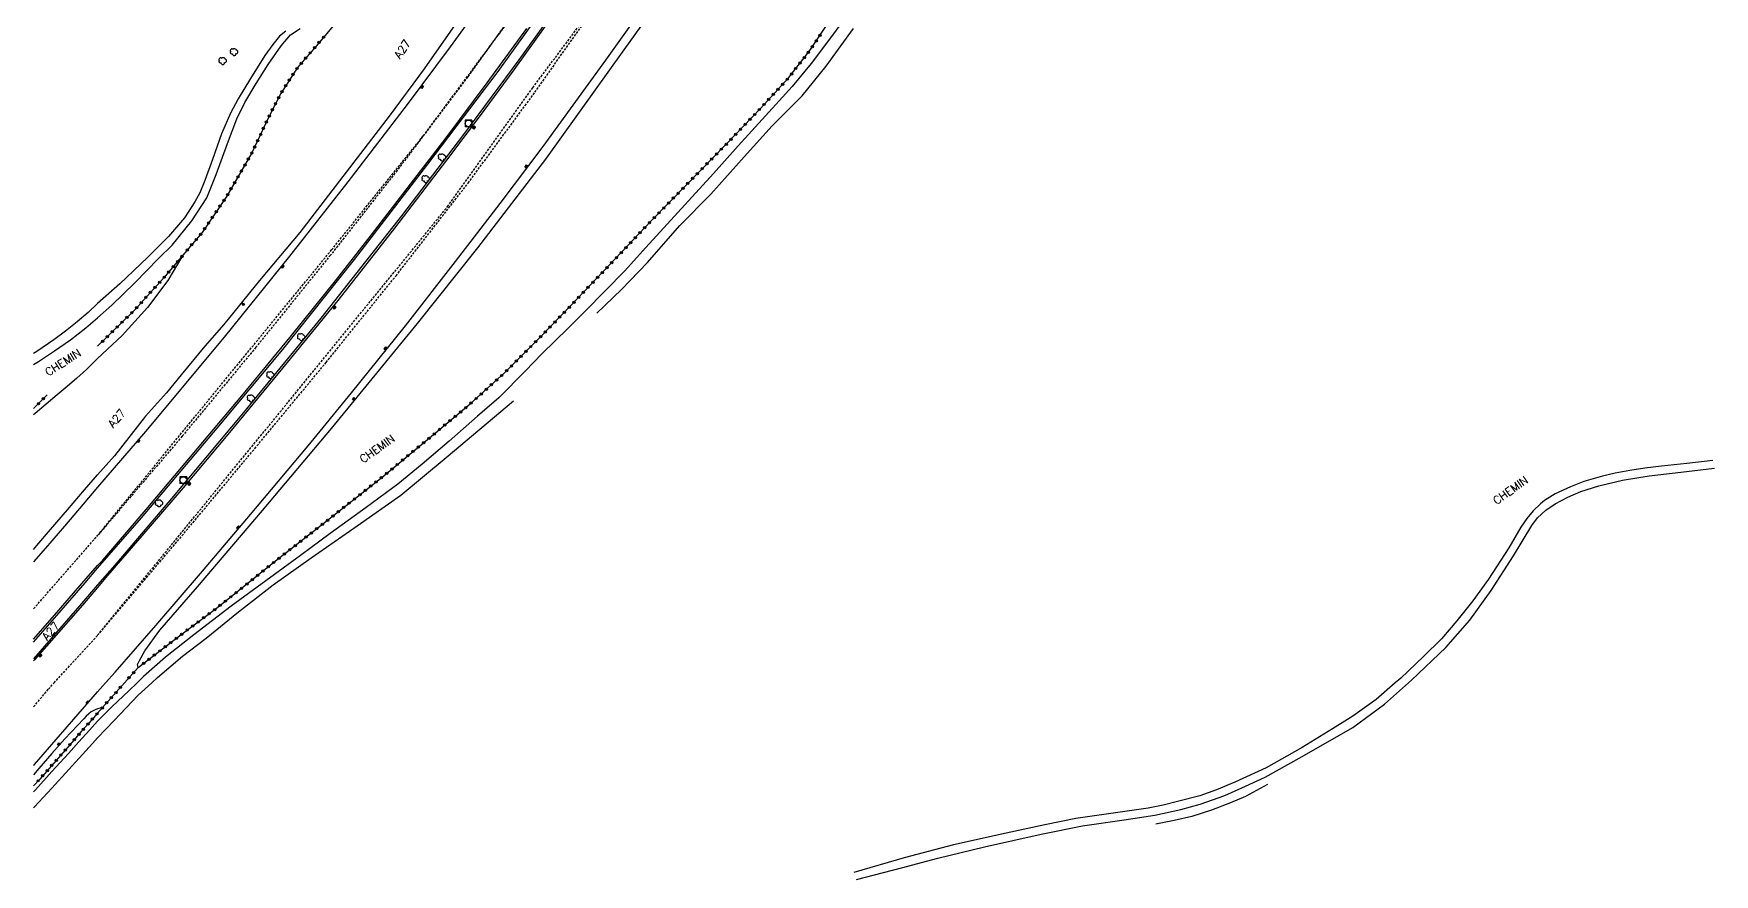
# Model space of a CAD drawing. Header units: millimetres. Extents: x 266000 to 267000, y 124222 to 125000.
# Drawn here: x 266000 to 266367.5, y 124629.1 to 124813 of the extents above; entities that cross this region are included whole.
import ezdxf
from ezdxf.enums import TextEntityAlignment as Align

# ---------------------------------------------------------------- set-up
doc = ezdxf.new("R2010")
doc.units = ezdxf.units.MM
doc.linetypes.add('DASHED', pattern=[0.75, 0.5, -0.25])
doc.layers.get('0').update_dxf_attribs({"linetype": 'CONTINUOUS'})
for name, color, linetype in [('W0001', 6, 'DASHED'), ('W0008', 7, 'CONTINUOUS'), ('W0010', 4, 'CONTINUOUS'), ('W0071', 7, 'CONTINUOUS'), ('W0211', 2, 'CONTINUOUS'), ('W0214', 2, 'CONTINUOUS'), ('W0300', 7, 'CONTINUOUS'), ('W0322', 7, 'CONTINUOUS'), ('W0323', 7, 'CONTINUOUS'), ('W0401', 7, 'CONTINUOUS'), ('W0420', 7, 'CONTINUOUS'), ('W0850', 7, 'CONTINUOUS'), ('W0989', 7, 'CONTINUOUS'), ('W0990', 7, 'CONTINUOUS')]:
    doc.layers.add(name, color=color, linetype=linetype)
doc.styles.get("Standard").update_dxf_attribs({"font": 'romans.shx', "width": 0.85})

# ---------------------------------------------------------------- blocks, each defined once
blk = doc.blocks.new('T850')
for p, q in [((-0.25, -0.15), (0, 0.32)), ((0, 0.32), (0.25, -0.15)), ((-0.25, -0.15), (0.25, -0.15))]:
    blk.add_line(p, q)
for major_axis in [(-0.106, 0.106), (-0.0354, 0.0354), (-0.0236, 0.0236)]:
    blk.add_ellipse((0, 0), major_axis=major_axis, ratio=1, start_param=3.926991, end_param=10.210176)
blk = doc.blocks.new('T401')
for p, q in [((-0.3, 0.3), (0, 0.3)), ((-0.3, -0.25), (-0.3, 0.3)), ((-0.3, 0.15), (0, 0.15)), ((-0.3, 0), (0, 0)), ((0, 0.3), (0, -0.25)), ((-0.3, -0.15), (0, -0.15)), ((-0.3, -0.25), (-0.3, -0.3)), ((-0.3, -0.3), (0, -0.3)), ((0, -0.3), (0, -0.25))]:
    blk.add_line(p, q)
blk = doc.blocks.new('T420')
for p, q in [((0.75, 0.75), (-0.75, 0.75)), ((-0.75, 0.75), (-0.75, -0.75)), ((0.75, 0.75), (0.75, -0.75)), ((0.75, -0.75), (-0.75, -0.75))]:
    blk.add_line(p, q)
blk.add_ellipse((0, 0), major_axis=(-0.53, 0.53), ratio=1, start_param=3.926991, end_param=10.210176)
blk = doc.blocks.new('T300')
for p, q in [((-0.8, 0.51), (-0.86, 0.34)), ((-0.86, 0.34), (-0.86, 0.17)), ((-0.86, 0.17), (-0.74, 0.06)), ((-0.69, 0.63), (-0.8, 0.51)), ((-0.8, -0.06), (-0.74, 0.06)), ((-0.74, 0.06), (-0.69, 0.11)), ((-0.57, 0.69), (-0.69, 0.63)), ((-0.46, 0.69), (-0.57, 0.69)), ((-0.29, 0.63), (-0.46, 0.69)), ((-0.29, 0.63), (-0.17, 0.74)), ((-0.23, 0.57), (-0.29, 0.63)), ((-0.17, 0.74), (-0.06, 0.8)), ((-0.06, 0.8), (0.06, 0.8)), ((0.06, 0.8), (0.23, 0.74)), ((0.23, 0.74), (0.34, 0.63)), ((0.34, 0.63), (0.4, 0.51)), ((0.46, 0.46), (0.34, 0.46)), ((0.4, 0.51), (0.4, 0.46)), ((0.57, 0.4), (0.46, 0.46)), ((0.57, 0.4), (0.69, 0.29)), ((0.69, 0.29), (0.74, 0.17)), ((0.74, 0.06), (0.69, -0.17)), ((0.74, 0.17), (0.74, 0.06)), ((-0.8, -0.17), (-0.8, -0.06)), ((-0.8, -0.23), (-0.8, -0.17)), ((-0.74, -0.34), (-0.8, -0.23)), ((-0.69, -0.4), (-0.74, -0.34)), ((-0.51, -0.46), (-0.69, -0.4)), ((-0.4, -0.46), (-0.51, -0.46)), ((-0.4, -0.46), (-0.34, -0.46)), ((-0.34, -0.46), (-0.34, -0.4)), ((-0.34, -0.51), (-0.34, -0.46)), ((-0.29, -0.63), (-0.34, -0.51)), ((-0.17, -0.74), (-0.29, -0.63)), ((-0.06, -0.8), (-0.17, -0.74)), ((0.06, -0.8), (-0.06, -0.8)), ((0.17, -0.74), (0.06, -0.8)), ((0.23, -0.69), (0.17, -0.74)), ((0.29, -0.46), (0.23, -0.46)), ((0.29, -0.63), (0.23, -0.69)), ((0.46, -0.4), (0.29, -0.46)), ((0.34, -0.51), (0.29, -0.63)), ((0.34, -0.51), (0.34, -0.46)), ((0.57, -0.34), (0.46, -0.4)), ((0.63, -0.29), (0.57, -0.34)), ((0.69, -0.17), (0.63, -0.29))]:
    blk.add_line(p, q)
blk = doc.blocks.new('t323o')
at = {"color": 0, "linetype": 'Continuous'}
for radius in [0.25, 0.15]:
    blk.add_circle((0, 0), radius, dxfattribs=at)
blk = doc.blocks.new('t322o')
at = {"color": 0, "linetype": 'Continuous'}
for radius in [0.25, 0.15]:
    blk.add_circle((0, 0), radius, dxfattribs=at)

msp = doc.modelspace()

# ---------------------------------------------------------------- linework, layer by layer
at = {"layer": 'W0001'}
for points in [[(266014, 124681.4), (266032.43, 124703.15), (266048.36, 124722.24), (266063.97, 124741.09), (266079.24, 124760.01), (266095, 124780.28), (266109.61, 124800.15), (266123.96, 124820.51), (266138.06, 124840.29), (266152.08, 124861.4), (266165.19, 124881.7), (266178.79, 124902.95), (266191.66, 124924.62), (266203.62, 124945.67), (266216, 124967.64), (266227.72, 124989.8), (266233.01, 125000)], [(266217.6, 125000), (266213.39, 124992.11), (266201.36, 124970.04), (266189.15, 124948.37), (266176.96, 124927.19), (266164.77, 124906.7), (266151.31, 124885.72), (266137.48, 124864.5), (266123.58, 124843.77), (266109.2, 124823.45), (266094.91, 124803.51), (266079.48, 124783.04), (266064.9, 124764.52), (266048.61, 124744.38), (266032.48, 124724.93), (266014, 124703.22)], [(266014, 124703.22), (266065.15, 124765.69), (266085.21, 124790.61), (266104.54, 124816.62), (266114.18, 124830.08)], [(266014, 124681.4), (266055.26, 124731.91), (266090.53, 124775.15), (266109.14, 124801.15), (266127.79, 124826.03)], [(266000, 124687.2), (266014, 124703.22)], [(266004.48, 124671), (266014, 124681.4)], [(266000, 124665.75), (266003.25, 124669.65), (266004.48, 124671)]]:
    msp.add_lwpolyline(points, dxfattribs=at)
at = {"layer": 'W0008'}
for points in [[(266209.93, 125000), (266205.32, 124991.35), (266195.17, 124972.64), (266186.85, 124957.87), (266176.99, 124940.67), (266166.6, 124923.01), (266156.91, 124907.16), (266148.91, 124894.43), (266140.39, 124881.07), (266132.62, 124869.43), (266122.99, 124855.19), (266114.86, 124843.34), (266103.76, 124827.59), (266091.11, 124810.08), (266081.71, 124797.48), (266068.74, 124780.6), (266055.98, 124764.32), (266041.66, 124746.61), (266024.44, 124725.98), (266014, 124713.79)], [(266015.74, 124671), (266017.84, 124673.32), (266026.69, 124683.52), (266036.95, 124695.46), (266047.45, 124707.8), (266060.04, 124722.8), (266069.51, 124734.42), (266081.34, 124749.09), (266092.28, 124763.11), (266102.01, 124775.81), (266111.41, 124788.28), (266125.11, 124807.17), (266135.83, 124822.26)], [(266114.62, 124818.47), (266104.99, 124805.05), (266097.43, 124794.8), (266090.26, 124785.29), (266078.93, 124770.46), (266066.49, 124754.65), (266055.41, 124741.07), (266042.86, 124725.77), (266032.67, 124713.64), (266023.69, 124703.15), (266016.18, 124694.46), (266014, 124691.82)], [(266014, 124696.69), (266015.15, 124697.83), (266024.63, 124708.89), (266045.52, 124733.77), (266056.38, 124746.94), (266066.02, 124758.92), (266073.89, 124768.97), (266090.18, 124790.2), (266099.14, 124802.18), (266107.85, 124814.13)], [(266014, 124713.79), (266010.84, 124710.09), (266006.72, 124705.26), (266002.58, 124700.44), (266000, 124697.45)], [(266000, 124680.55), (266000.5, 124681.13), (266004.11, 124685.27), (266007.8, 124689.53), (266011.49, 124693.79), (266014, 124696.69)], [(266014, 124691.82), (266010.67, 124688.01), (266005.42, 124682.01), (266000.17, 124676), (266000, 124675.81)], [(266014, 124669.07), (266015.74, 124671)], [(266000, 124652.97), (266000.16, 124653.15), (266004.95, 124658.64), (266009.73, 124664.15), (266014, 124669.07)]]:
    msp.add_lwpolyline(points, dxfattribs=at)
at = {"layer": 'W0010'}
for points in [[(266014, 124696.05), (266023.61, 124707.11), (266040.13, 124726.68), (266054.46, 124743.93), (266070.16, 124763.6), (266086.22, 124784.43), (266101.55, 124804.7), (266118.85, 124828.85), (266132.02, 124847.86), (266144.22, 124865.92), (266152.93, 124879.21), (266163.42, 124895.69), (266170.95, 124907.96), (266180.55, 124924.01), (266191.59, 124942.82), (266200.6, 124958.6), (266208.36, 124972.62), (266216.06, 124986.85), (266223.03, 125000)], [(266225.46, 125000), (266216.73, 124983.33), (266204.71, 124961.29), (266190.82, 124936.99), (266178.34, 124915.68), (266166.97, 124897.12), (266156.78, 124880.97), (266144.62, 124862.52), (266130.56, 124841.8), (266118.1, 124824.03), (266106.08, 124807.22), (266094.03, 124790.93), (266080.46, 124773.13), (266062.77, 124750.73), (266045.91, 124730.1), (266030.14, 124711.34), (266017.75, 124696.77), (266014, 124692.45)], [(266000, 124679.88), (266005.11, 124685.76), (266011.24, 124692.84), (266014, 124696.05)], [(266014, 124692.45), (266010.03, 124687.83), (266003.87, 124680.69), (266000, 124676.23)]]:
    msp.add_lwpolyline(points, dxfattribs=at)
at = {"layer": 'W0071'}
for points in [[(266179.78, 124819.62), (266174.9, 124812.91), (266169.98, 124806.43), (266165.88, 124801.4), (266163.03, 124798.27), (266154.08, 124788.46), (266148.66, 124782.41), (266140.83, 124773.88), (266133.84, 124766.22), (266129.22, 124761.05), (266125.09, 124756.9), (266120.46, 124752.13), (266116.89, 124748.54), (266111.15, 124742.98), (266107.54, 124739.23), (266101.74, 124733.3), (266097.05, 124729.29), (266090.85, 124723.89), (266084.99, 124718.85), (266079.67, 124714.47), (266072.75, 124709.36), (266064.85, 124703.66), (266058.32, 124698.82), (266043.19, 124687.79), (266035.05, 124681.47), (266028.82, 124676.6), (266024.06, 124672.38), (266022.64, 124671)], [(266014, 124750.84), (266017.08, 124753.57), (266022.14, 124758.45), (266027.32, 124763.81), (266030.27, 124766.74), (266034.63, 124772), (266037.87, 124777.07), (266039.93, 124782.2), (266042.39, 124788.97), (266044.45, 124794.36), (266046.15, 124797.91), (266048.64, 124802.06), (266051.26, 124806.24), (266054.15, 124810.32), (266056.18, 124812.68), (266058.31, 124814.13)], [(266123.16, 124751.81), (266128.53, 124757.01), (266134.24, 124762.96), (266141.32, 124770.99), (266148.11, 124777.84), (266155.36, 124786.03), (266161.46, 124792.81), (266168.02, 124799.36), (266173.3, 124805.88), (266179.26, 124814.13)], [(266055.13, 124813.5), (266053.78, 124812.42), (266052.27, 124810.61), (266050.57, 124808.17), (266047.42, 124803.17), (266044.74, 124798.73), (266043.07, 124795.61), (266041.1, 124791.04), (266039.14, 124785.42), (266037.44, 124780.88), (266036.36, 124778.18), (266035.28, 124776.21), (266032.99, 124772.72), (266029.48, 124768.58), (266024.92, 124764), (266018.82, 124758.28), (266014, 124753.96)], [(266014, 124753.96), (266011.93, 124752.02), (266009.49, 124749.93), (266006.98, 124747.92), (266004.42, 124745.99), (266000.72, 124743.45), (266000, 124743)], [(266000, 124740.62), (266001.06, 124741.25), (266004.59, 124743.58), (266008.04, 124746.04), (266011.39, 124748.62), (266014, 124750.84)], [(266025.83, 124671), (266027.09, 124672.16), (266032.53, 124676.83), (266037.75, 124680.78), (266044.77, 124686.51), (266052.38, 124692.44), (266060.72, 124698.34), (266070.76, 124705.35), (266080.27, 124712.07), (266090.2, 124720.27), (266104.96, 124732.65)], [(266367.15, 124719.66), (266361.5, 124718.96), (266355.98, 124718.39), (266352.33, 124717.92), (266349.05, 124717.42), (266345.79, 124716.89), (266343.03, 124716.23), (266338.96, 124715.01), (266336.04, 124713.89), (266332.73, 124712.34), (266330.4, 124710.85), (266329.48, 124710.16), (266327.9, 124708.65), (266326.49, 124706.97), (266325.22, 124705.03), (266322.56, 124700.52), (266318.14, 124693.65), (266314.7, 124688.91), (266311.19, 124684.54), (266307.84, 124680.62), (266303.91, 124676.74), (266298.92, 124672.06), (266297.72, 124671.01), (266297.72, 124671)], [(266300.61, 124671), (266300.62, 124671.01), (266301.29, 124671.61), (266308.77, 124678.75), (266314.01, 124684.74), (266318.7, 124691.22), (266323.61, 124698.78), (266327.61, 124705.39), (266328.83, 124707.1), (266330.66, 124708.78), (266332.73, 124710.17), (266335.45, 124711.59), (266338.31, 124712.84), (266342.22, 124714.09), (266347.44, 124715.35), (266353.25, 124716.25), (266360.15, 124717.08), (266367.51, 124717.92)], [(266014, 124658.99), (266017.64, 124662.74), (266022.89, 124668.3), (266025.83, 124671)], [(266022.64, 124671), (266020.85, 124669.25), (266017.21, 124665.83), (266014, 124662.64)], [(266297.72, 124671), (266293.57, 124667.35), (266288.42, 124663.7), (266283.99, 124660.93), (266277.36, 124656.88), (266269.48, 124652.43), (266262.66, 124649.29), (266258.65, 124647.58), (266254.97, 124646.29), (266250.15, 124645.07), (266246.96, 124644.24), (266243.71, 124643.61), (266233.49, 124642.15), (266227.91, 124641.32), (266221.11, 124639.96), (266212.67, 124638.14), (266201.17, 124635.55), (266190.37, 124632.77), (266179.34, 124629.5)], [(266179.93, 124627.99), (266189.78, 124630.57), (266197.73, 124632.66), (266207.94, 124635.17), (266220.29, 124637.92), (266229.36, 124639.74), (266238.49, 124641.07), (266245.16, 124642.07), (266250.84, 124643.33), (266255.04, 124644.49), (266260.46, 124646.37), (266265.02, 124648.41), (266269.26, 124650.39), (266277.4, 124654.91), (266288.49, 124661.27), (266295.35, 124666.31), (266300.61, 124671)], [(266014, 124662.64), (266012.23, 124660.69), (266009.91, 124658.13), (266007.6, 124655.58), (266004, 124651.61), (266000.41, 124647.63), (266000, 124647.19)], [(266000, 124643.71), (266000.19, 124643.91), (266003.96, 124647.98), (266007.7, 124652.07), (266011.43, 124656.17), (266012.87, 124657.75), (266014, 124658.99)]]:
    msp.add_lwpolyline(points, dxfattribs=at)
at = {"layer": 'W0211'}
for points in [[(266032.66, 124764.5), (266029.35, 124759.01), (266024.92, 124753.09), (266019.38, 124746.93), (266014, 124741.93)], [(266014, 124741.93), (266013.02, 124740.95), (266011.54, 124739.51), (266009.46, 124737.62), (266007.32, 124735.79), (266005.18, 124733.96), (266002.77, 124731.92), (266000.34, 124729.89), (266000, 124729.59)], [(266014, 124665.32), (266013.43, 124665.11), (266012.62, 124664.69), (266012.04, 124664.23), (266011.52, 124663.7), (266010.99, 124663.16), (266009.6, 124661.71), (266008.21, 124660.25), (266006.84, 124658.78), (266003.97, 124655.54), (266001.17, 124652.25), (266000, 124650.89)], [(266015.05, 124665.58), (266014, 124665.32)], [(266269.83, 124648.8), (266265, 124646.16), (266261.72, 124644.74), (266257.52, 124643.13), (266253.28, 124641.77), (266249.41, 124640.88), (266245.4, 124640.08)]]:
    msp.add_lwpolyline(points, dxfattribs=at)
at = {"layer": 'W0214'}
for points in [[(266022.84, 124674.34), (266022.71, 124675.03), (266023.14, 124675.92), (266024.32, 124677.99), (266027.59, 124682.5), (266035.83, 124691.98), (266050.02, 124708.66), (266065.17, 124726.59), (266083.92, 124749.59), (266097.12, 124766.11), (266111.99, 124785.49), (266125.99, 124805.03), (266140.77, 124825.76), (266155.42, 124846.68), (266167.77, 124866.58), (266172.89, 124874.47), (266180.32, 124886.51), (266187.6, 124898.55), (266195.56, 124911.08), (266203.78, 124924.5), (266205.52, 124927.23), (266206.99, 124929.07)], [(266143.39, 124897.6), (266141.49, 124892.64), (266140.28, 124889.74), (266138.51, 124886.23), (266136.25, 124881.43), (266133.24, 124874.75), (266130.78, 124870.57), (266127.41, 124865.38), (266122.56, 124857.45), (266108.99, 124838.01), (266101.62, 124827.94), (266093.17, 124816.46), (266085.37, 124805.24), (266077.77, 124794.91), (266058.18, 124769.47), (266049.39, 124759.01), (266041.59, 124749.4), (266037.46, 124744.6), (266032.24, 124738.38), (266029.09, 124734.43), (266024.44, 124729.33), (266017.72, 124720.65), (266014, 124716.52)], [(266000, 124700.2), (266000.69, 124701.01), (266003.68, 124704.55), (266007.39, 124708.87), (266011.12, 124713.18), (266014, 124716.52)]]:
    msp.add_lwpolyline(points, dxfattribs=at)
at = {"layer": 'W0322'}
for points in [[(266130.19, 124888.02), (266129.72, 124887.53), (266128, 124885.78), (266118.32, 124874.62), (266108.65, 124863.17), (266099.54, 124852.91), (266091.78, 124844.32), (266083.16, 124833.79), (266074.14, 124824.18), (266067.82, 124817.43), (266061.75, 124810.25), (266057.69, 124805.55), (266054.02, 124799.89), (266051.3, 124794.5), (266047.73, 124786.87), (266042.1, 124777.2), (266036.85, 124769.5), (266032.66, 124764.5)], [(266022.84, 124674.34), (266031.9, 124681.29), (266040.3, 124687.55), (266052.9, 124697.66), (266062.88, 124705.46), (266076.19, 124716), (266086.13, 124724.23), (266095.47, 124732), (266102.98, 124738.79), (266110.98, 124746.82), (266117.53, 124753.57), (266125.86, 124762.32), (266135.05, 124772.03), (266142.89, 124780.09), (266151.38, 124788.71), (266158.92, 124796.61), (266165.12, 124803.39), (266169.74, 124809.31), (266175.12, 124817.34), (266181.54, 124825.57), (266183.09, 124827.52), (266185.9, 124831.09)]]:
    msp.add_lwpolyline(points, dxfattribs=at)
at = {"layer": 'W0323'}
for points in [[(266032.66, 124764.5), (266028.43, 124759.53), (266022.03, 124752.52), (266014, 124744.61)], [(266002.98, 124733.96), (266000.18, 124731.19), (266000, 124731.01)], [(266019.87, 124671), (266022.84, 124674.34)], [(266014, 124664.4), (266015.05, 124665.58), (266019.87, 124671)], [(266014, 124664.4), (266013.62, 124663.97), (266012.06, 124662.19), (266010.5, 124660.41), (266007.45, 124656.93), (266004.4, 124653.45), (266001.34, 124649.97), (266000, 124648.45)]]:
    msp.add_lwpolyline(points, dxfattribs=at)

# ---------------------------------------------------------------- block references
at = {"layer": 'W0300', "rotation": 359.9999899820874}
for p in [(266041.38, 124806.98), (266043.87, 124808.93), (266089.35, 124785.89), (266085.78, 124781.15), (266058.54, 124746.6), (266051.82, 124738.28), (266047.59, 124733.18), (266027.47, 124710.26)]:
    msp.add_blockref('T300', p, dxfattribs=at)
at = {"layer": 'W0322'}
for p, rotation in [((266061.45, 124809.91), 229.1668491465633), ((266062.43, 124811.05), 229.7890741619242), ((266063.4, 124812.2), 229.7890741619242), ((266170.29, 124810.13), 56.19476853998188), ((266171.12, 124811.37), 56.19476853998188), ((266171.96, 124812.62), 56.19476853998188), ((266058.51, 124806.5), 229.1668491465633), ((266059.49, 124807.64), 229.1668491465633), ((266060.47, 124808.77), 229.1668491465633), ((266167.58, 124806.54), 52.02267748249463), ((266168.5, 124807.72), 52.02267748249463), ((266169.42, 124808.9), 52.02267748249463), ((266055.93, 124802.83), 237.0309813737645), ((266056.74, 124804.09), 237.0309813737645), ((266057.56, 124805.35), 237.0309813737645), ((266164.78, 124803.01), 47.56350714620322), ((266165.73, 124804.17), 52.02267748249463), ((266166.65, 124805.35), 52.02267748249463), ((266053.57, 124799), 243.2525058288681), ((266054.29, 124800.31), 237.0309813737645), ((266055.11, 124801.57), 237.0309813737645), ((266161.74, 124799.69), 47.56350714620322), ((266162.75, 124800.8), 47.56350714620322), ((266163.76, 124801.91), 47.56350714620322), ((266052.22, 124796.32), 243.2525058288681), ((266052.89, 124797.66), 243.2525058288681), ((266157.66, 124795.29), 46.32066345180749), ((266158.7, 124796.38), 46.32066345180749), ((266159.72, 124797.48), 47.56350714620322), ((266160.73, 124798.59), 47.56350714620322), ((266050.26, 124792.27), 244.9321389564361), ((266050.89, 124793.63), 244.9321389564361), ((266051.54, 124794.98), 243.2525058288681), ((266154.56, 124792.04), 46.32066345180749), ((266155.59, 124793.12), 46.32066345180749), ((266156.63, 124794.21), 46.32066345180749), ((266048.35, 124788.2), 244.9321389564361), ((266048.99, 124789.56), 244.9321389564361), ((266049.62, 124790.91), 244.9321389564361), ((266150.4, 124787.71), 45.4250996365985), ((266151.45, 124788.78), 46.32066345180749), ((266152.48, 124789.87), 46.32066345180749), ((266153.52, 124790.95), 46.32066345180749), ((266046.2, 124784.25), 239.7693576352477), ((266046.96, 124785.54), 239.7693576352477), ((266047.71, 124786.84), 239.7693576352477), ((266147.24, 124784.51), 45.4250996365985), ((266148.29, 124785.58), 45.4250996365985), ((266149.34, 124786.65), 45.4250996365985), ((266043.94, 124780.36), 239.7693576352477), ((266044.69, 124781.66), 239.7693576352477), ((266045.45, 124782.95), 239.7693576352477), ((266144.08, 124781.3), 45.4250996365985), ((266145.13, 124782.37), 45.4250996365985), ((266146.18, 124783.44), 45.4250996365985), ((266042.43, 124777.77), 239.7693576352477), ((266043.18, 124779.06), 239.7693576352477), ((266139.89, 124777.01), 45.81058229969236), ((266140.93, 124778.08), 45.81058229969236), ((266141.98, 124779.16), 45.81058229969236), ((266143.03, 124780.23), 45.4250996365985), ((266039.93, 124774.02), 235.733223237335), ((266040.78, 124775.26), 235.733223237335), ((266041.62, 124776.5), 235.733223237335), ((266136.75, 124773.78), 45.81058229969236), ((266137.8, 124774.86), 45.81058229969236), ((266138.84, 124775.93), 45.81058229969236), ((266037.4, 124770.31), 235.733223237335), ((266038.24, 124771.54), 235.733223237335), ((266039.09, 124772.78), 235.733223237335), ((266132.61, 124769.45), 46.59501293863292), ((266133.64, 124770.54), 46.59501293863292), ((266134.67, 124771.63), 46.59501293863292), ((266135.71, 124772.71), 45.81058229969236), ((266033.62, 124765.65), 230.0011854482031), ((266034.58, 124766.8), 230.0011854482031), ((266035.55, 124767.95), 230.0011854482031), ((266036.51, 124769.1), 230.0011854482031), ((266129.51, 124766.18), 46.59501293863292), ((266130.54, 124767.27), 46.59501293863292), ((266131.57, 124768.36), 46.59501293863292), ((266126.42, 124762.91), 46.59501293863292), ((266127.45, 124764), 46.59501293863292), ((266128.48, 124765.09), 46.59501293863292), ((266122.29, 124758.56), 46.42170594891755), ((266123.32, 124759.65), 46.42170594891755), ((266124.35, 124760.73), 46.42170594891755), ((266125.39, 124761.82), 46.42170594891755), ((266119.18, 124755.3), 46.42170594891755), ((266120.22, 124756.39), 46.42170594891755), ((266121.25, 124757.47), 46.42170594891755), ((266115.02, 124750.98), 45.81808645052428), ((266116.07, 124752.05), 45.81808645052428), ((266117.11, 124753.13), 45.81808645052428), ((266118.15, 124754.21), 46.42170594891755), ((266111.88, 124747.75), 45.81808645052428), ((266112.93, 124748.83), 45.81808645052428), ((266113.98, 124749.9), 45.81808645052428), ((266108.72, 124744.55), 45.1215254885421), ((266109.78, 124745.62), 45.1215254885421), ((266110.84, 124746.68), 45.1215254885421), ((266104.49, 124740.3), 45.1215254885421), ((266105.55, 124741.36), 45.1215254885421), ((266106.6, 124742.43), 45.1215254885421), ((266107.66, 124743.49), 45.1215254885421), ((266101.23, 124737.2), 42.09160234584563), ((266102.34, 124738.21), 42.09160234584563), ((266103.43, 124739.24), 45.1215254885421), ((266096.77, 124733.18), 42.09160234584563), ((266097.89, 124734.19), 42.09160234584563), ((266099, 124735.19), 42.09160234584563), ((266100.11, 124736.2), 42.09160234584563), ((266092.21, 124729.29), 39.74581570515798), ((266093.36, 124730.25), 39.74581570515798), ((266094.51, 124731.21), 39.74581570515798), ((266095.66, 124732.17), 42.09160234584563), ((266087.59, 124725.45), 39.74581570515798), ((266088.75, 124726.41), 39.74581570515798), ((266089.9, 124727.37), 39.74581570515798), ((266091.05, 124728.33), 39.74581570515798), ((266082.98, 124721.62), 39.64466345132846), ((266084.13, 124722.58), 39.64466345132846), ((266085.29, 124723.54), 39.64466345132846), ((266086.44, 124724.49), 39.74581570515798), ((266079.51, 124718.75), 39.64466345132846), ((266080.67, 124719.71), 39.64466345132846), ((266081.82, 124720.67), 39.64466345132846), ((266074.87, 124714.95), 38.36208429255037), ((266076.04, 124715.88), 38.36208429255037), ((266077.2, 124716.84), 39.64466345132846), ((266078.36, 124717.79), 39.64466345132846), ((266070.16, 124711.23), 38.36208429255037), ((266071.34, 124712.16), 38.36208429255037), ((266072.51, 124713.09), 38.36208429255037), ((266073.69, 124714.02), 38.36208429255037), ((266065.46, 124707.51), 38.36208429255037), ((266066.63, 124708.44), 38.36208429255037), ((266067.81, 124709.37), 38.36208429255037), ((266068.99, 124710.3), 38.36208429255037), ((266060.74, 124703.79), 38.0380585304538), ((266061.92, 124704.72), 38.0380585304538), ((266063.11, 124705.64), 38.36208429255037), ((266064.28, 124706.57), 38.36208429255037), ((266056.02, 124700.1), 38.0380585304538), ((266057.2, 124701.02), 38.0380585304538), ((266058.38, 124701.95), 38.0380585304538), ((266059.56, 124702.87), 38.0380585304538), ((266051.31, 124696.38), 38.7423470020852), ((266052.48, 124697.32), 38.7423470020852), ((266053.66, 124698.25), 38.0380585304538), ((266054.84, 124699.17), 38.0380585304538), ((266046.63, 124692.62), 38.7423470020852), ((266047.8, 124693.56), 38.7423470020852), ((266048.97, 124694.5), 38.7423470020852), ((266050.14, 124695.44), 38.7423470020852), ((266041.95, 124688.87), 38.7423470020852), ((266043.12, 124689.81), 38.7423470020852), ((266044.29, 124690.75), 38.7423470020852), ((266045.46, 124691.69), 38.7423470020852), ((266037.18, 124685.23), 36.68172406412491), ((266038.39, 124686.12), 36.68172406412491), ((266039.59, 124687.02), 36.68172406412491), ((266040.78, 124687.93), 38.7423470020852), ((266032.37, 124681.64), 36.68172406412491), ((266033.57, 124682.54), 36.68172406412491), ((266034.78, 124683.43), 36.68172406412491), ((266035.98, 124684.33), 36.68172406412491), ((266027.61, 124678), 37.49330798663731), ((266028.8, 124678.91), 37.49330798663731), ((266029.99, 124679.82), 37.49330798663731), ((266031.18, 124680.74), 37.49330798663731), ((266024.04, 124675.26), 37.49330798663731), ((266025.23, 124676.17), 37.49330798663731), ((266026.42, 124677.08), 37.49330798663731)]:
    msp.add_blockref('t322o', p, dxfattribs=dict(at, rotation=rotation))
at = {"layer": 'W0323'}
for p, rotation in [((266030.53, 124762), 229.5872904232053), ((266031.5, 124763.14), 229.5872904232053), ((266032.47, 124764.28), 229.5872904232053), ((266027.58, 124758.6), 227.6271883665415), ((266028.58, 124759.72), 229.5872904232053), ((266029.55, 124760.86), 229.5872904232053), ((266024.54, 124755.28), 227.6271883665415), ((266025.55, 124756.39), 227.6271883665415), ((266026.57, 124757.49), 227.6271883665415), ((266020.41, 124750.93), 224.5615387875589), ((266021.48, 124751.98), 224.5615387875589), ((266022.52, 124753.06), 227.6271883665415), ((266023.53, 124754.17), 227.6271883665415), ((266017.21, 124747.77), 224.5615387875589), ((266018.27, 124748.82), 224.5615387875589), ((266019.34, 124749.88), 224.5615387875589), ((266015.07, 124745.67), 224.5615387875589), ((266016.14, 124746.72), 224.5615387875589), ((266002.13, 124733.12), 224.6506398206504), ((266001.07, 124732.07), 224.6506398206504), ((266020.87, 124672.12), 48.3515753292203), ((266021.86, 124673.24), 48.3515753292203), ((266015.99, 124666.64), 48.34153690916534), ((266016.99, 124667.76), 48.34153690916534), ((266017.99, 124668.88), 48.34153690916534), ((266018.98, 124670), 48.34153690916534), ((266012.87, 124663.11), 228.7480921130592), ((266013.85, 124664.23), 228.7662809483931), ((266015, 124665.52), 48.36344699966422), ((266009.9, 124659.72), 228.7756431818831), ((266010.89, 124660.85), 228.7662809481473), ((266011.88, 124661.98), 228.7662809481473), ((266006.93, 124656.34), 228.7756431818831), ((266007.92, 124657.47), 228.7756431818831), ((266008.91, 124658.59), 228.7756431818831), ((266002.98, 124651.83), 228.6696916848097), ((266003.97, 124652.95), 228.6696916848097), ((266004.96, 124654.08), 228.7756431818831), ((266005.95, 124655.21), 228.7756431818831), ((266000.99, 124649.58), 228.468429732235), ((266001.99, 124650.7), 228.6696916848097)]:
    msp.add_blockref('t323o', p, dxfattribs=dict(at, rotation=rotation))
at = {"layer": 'W0401'}
for p, rotation in [((266084.8, 124801.39), 143.2744229937219), ((266096.18, 124792.51), 142.958772631419), ((266107.82, 124783.89), 322.9870409631608), ((266054.33, 124762.1), 141.0133025293676), ((266065.68, 124753.15), 140.8035337595781), ((266077.05, 124744.04), 321.1289392258776), ((266022.82, 124724), 139.4091916216551), ((266033.94, 124714.59), 139.9763568699546), ((266044.8, 124704.95), 319.622404400648), ((266001.39, 124677.01), 138.8201287868765), ((266011.88, 124666.68), 319.0476132461401)]:
    msp.add_blockref('T401', p, dxfattribs=dict(at, rotation=rotation))
at = {"layer": 'W0420', "rotation": 359.9999899820874}
for p in [(266095.09, 124793.33), (266032.75, 124715.31)]:
    msp.add_blockref('T420', p, dxfattribs=at)
at = {"layer": 'W0850', "rotation": 359.9999899820874}
for p in [(266045.87, 124753.82), (266069.99, 124733.13), (266005.48, 124657.62)]:
    msp.add_blockref('T850', p, dxfattribs=at)

# ---------------------------------------------------------------- texts
at = {"layer": 'W0989'}
for s, rotation, p in [('A27', 56.1097, (266079.41, 124807.79)), ('CHEMIN', 32.6987, (266002.75, 124738.72)), ('A27', 49.3601, (266016.76, 124727.22)), ('CHEMIN', 35.6594, (266071.57, 124719.66)), ('CHEMIN', 35.6594, (266319.39, 124710.58))]:
    msp.add_text(s, height=1.75, rotation=rotation, dxfattribs=at).set_placement(p, align=Align.MIDDLE_LEFT)
at = {"layer": 'W0990'}
msp.add_text('A27', height=1.75, rotation=48.9006, dxfattribs=at).set_placement((266003.74, 124682.33), align=Align.MIDDLE_CENTER)

doc.saveas('drawing.dxf')
